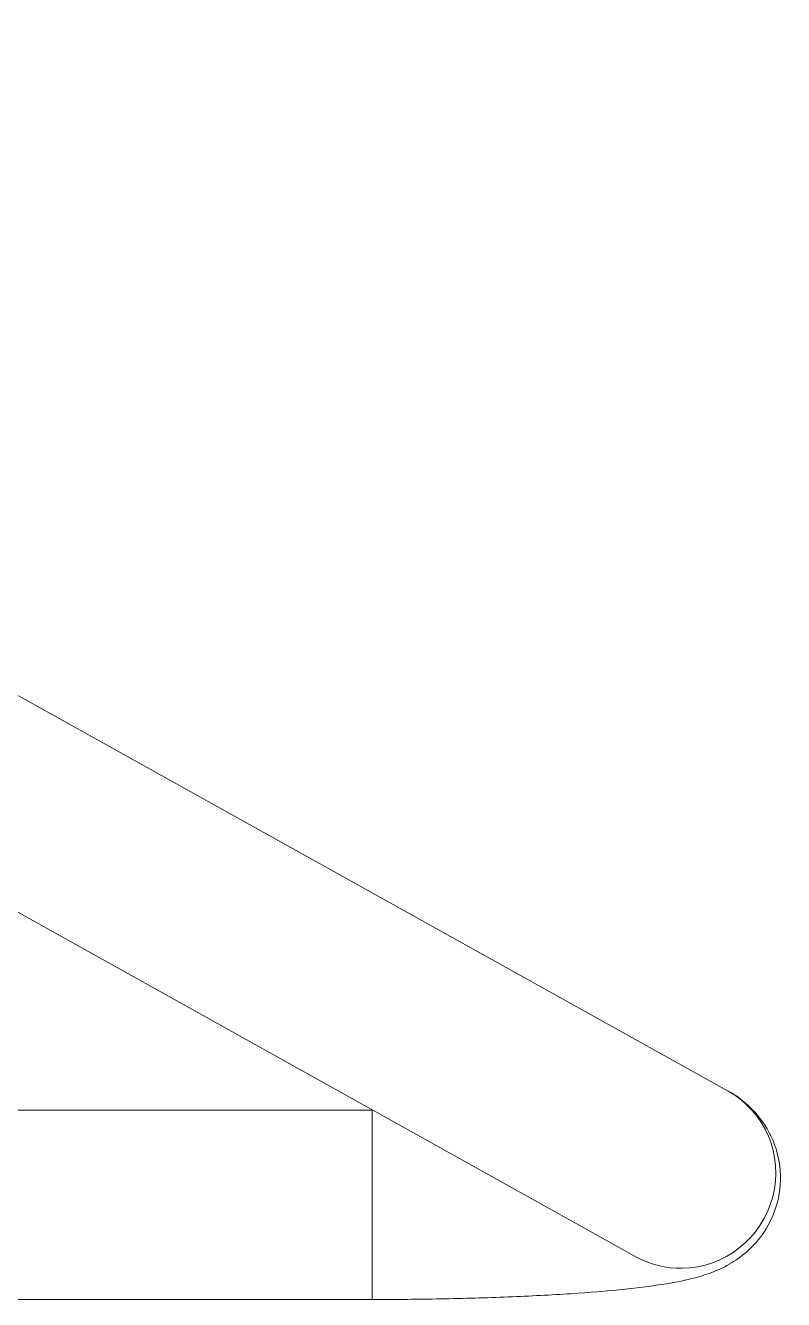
# Model space of a CAD drawing. Header units: millimetres. Extents: x 151130 to 215929, y 2134 to 34533.
# Drawn here: x 165550.4 to 165601.2, y 13971.6 to 14057 of the extents above; entities that cross this region are included whole.
import ezdxf

# ---------------------------------------------------------------- set-up
doc = ezdxf.new("R2010")
doc.units = ezdxf.units.MM
doc.layers.add('1', color=7, linetype='Continuous')

# ---------------------------------------------------------------- blocks, each defined once
blk = doc.blocks.new('SILLA GO 34006A')
at = {"layer": '1', "color": 0, "linetype": 'Continuous', "lineweight": 18}
for p, q in [((-197.907, 423.288), (-232.679, 485.698)), ((-243.773, 479.517), (-208.362, 415.961)), ((-246.644, 461.85), (-246.644, 434.522)), ((-246.621, 461.85), (-246.644, 461.85)), ((-233.944, 434.522), (-233.944, 461.85))]:
    blk.add_line(p, q, dxfattribs=at)
at = {"layer": '1', "color": 0, "linetype": 'Continuous', "lineweight": 13}
blk.add_line((-246.621, 461.85), (-233.944, 461.85), dxfattribs=at)
for start_param, end_param in [(0.000018, 2.626733), (2.626733, 3.141611)]:
    blk.add_ellipse((-238.226, 482.607), major_axis=(5.547, 3.091), ratio=0.984812, start_param=start_param, end_param=end_param, dxfattribs=at)
at = {"layer": '1', "color": 0, "linetype": 'Continuous', "lineweight": 18}
for points, knots in [([(-232.679, 485.698), (-232.917, 486.163), (-233.574, 487.075), (-235.189, 488.452), (-237.406, 489.26), (-239.815, 489.213), (-241.872, 488.382), (-243.336, 487.165), (-244.269, 485.874), (-244.848, 484.626), (-245.268, 483.262), (-245.634, 481.434), (-245.976, 478.761), (-246.269, 475.189), (-246.484, 471.063), (-246.615, 466.505), (-246.644, 463.41), (-246.644, 461.85)], [0, 0, 0, 0, 0.042836, 0.090448, 0.142341, 0.196059, 0.245209, 0.28686, 0.325654, 0.36596, 0.417267, 0.497196, 0.600425, 0.698487, 0.801535, 0.902475, 1, 1, 1, 1]), ([(15.971, 464.316), (9.504, 464.317), (-2.32, 464.117), (-18.655, 463.331), (-32.985, 462.261), (-44.081, 461.162), (-52.625, 460.159), (-58.396, 459.415), (-63.7, 458.677), (-68.666, 457.939), (-75.105, 456.921), (-83.386, 455.497), (-94.488, 453.37), (-105.581, 450.98), (-116.629, 448.344), (-127.126, 445.622), (-138.671, 442.361), (-150.912, 438.589), (-159.229, 435.788), (-163.367, 434.334)], [0, 0, 0, 0, 0.106159, 0.194197, 0.268485, 0.342092, 0.377283, 0.409729, 0.437638, 0.465219, 0.492172, 0.544671, 0.603184, 0.677781, 0.730983, 0.789677, 0.855856, 0.927972, 1, 1, 1, 1])]:
    blk.add_open_spline(points, degree=3, knots=knots, dxfattribs=at)
at = {"layer": '1', "color": 0, "linetype": 'Continuous', "lineweight": 13}
blk.add_open_spline([(15.971, 460.485), (15.662, 460.485), (15.043, 460.484), (14.11, 460.482), (13.172, 460.478), (12.226, 460.472), (10.904, 460.462), (9.198, 460.445), (7.1, 460.417), (4.97, 460.38), (2.066, 460.318), (-1.644, 460.218), (-5.9, 460.069), (-9.984, 459.895), (-13.949, 459.7), (-18.136, 459.463), (-22.603, 459.175), (-27.24, 458.838), (-31.818, 458.466), (-36.73, 458.026), (-41.665, 457.539), (-46.496, 457.014), (-50.798, 456.513), (-55.066, 455.982), (-59.474, 455.398), (-63.883, 454.775), (-68.042, 454.154), (-72.014, 453.529), (-75.441, 452.965), (-78.21, 452.492), (-81.144, 451.977), (-84.641, 451.343), (-88.853, 450.543), (-92.941, 449.733), (-97.04, 448.887), (-101.193, 447.996), (-105.419, 447.053), (-109.607, 446.082), (-113.736, 445.089), (-117.82, 444.072), (-121.894, 443.023), (-125.984, 441.935), (-130.1, 440.805), (-134.232, 439.633), (-138.359, 438.426), (-141.559, 437.462), (-143.834, 436.763), (-144.962, 436.414), (-145.859, 436.133), (-146.521, 435.926), (-147.187, 435.716), (-147.858, 435.503), (-148.533, 435.289), (-150.358, 434.705), (-152.585, 433.982), (-155.24, 433.102), (-157.926, 432.201), (-160.177, 431.43), (-161.769, 430.875), (-161.964, 430.807)], degree=3, knots=[0, 0, 0, 0, 0.005115, 0.010253, 0.015432, 0.020653, 0.025912, 0.037312, 0.048888, 0.060641, 0.072571, 0.096961, 0.122059, 0.143053, 0.164625, 0.187761, 0.21246, 0.238722, 0.264706, 0.288485, 0.320336, 0.346782, 0.368917, 0.392027, 0.417959, 0.442524, 0.465723, 0.487555, 0.50907, 0.523204, 0.534052, 0.558371, 0.582026, 0.605018, 0.627344, 0.651303, 0.675305, 0.699021, 0.722452, 0.745599, 0.768682, 0.792083, 0.815652, 0.839334, 0.863175, 0.886834, 0.894647, 0.902584, 0.906383, 0.910208, 0.914062, 0.917943, 0.921851, 0.925787, 0.949673, 0.960613, 0.972078, 0.99658, 1, 1, 1, 1], dxfattribs=at)
blk = doc.blocks.new('P.IND.1600x700')
blk.add_blockref('SILLA GO 34006A', (-1239.732, 1536.786))

msp = doc.modelspace()

# ---------------------------------------------------------------- block references
at = {"color": 5, "xscale": -1, "rotation": 270}
msp.add_blockref('P.IND.1600x700', (163575.026, 15457.939), dxfattribs=at)

doc.saveas('drawing.dxf')
